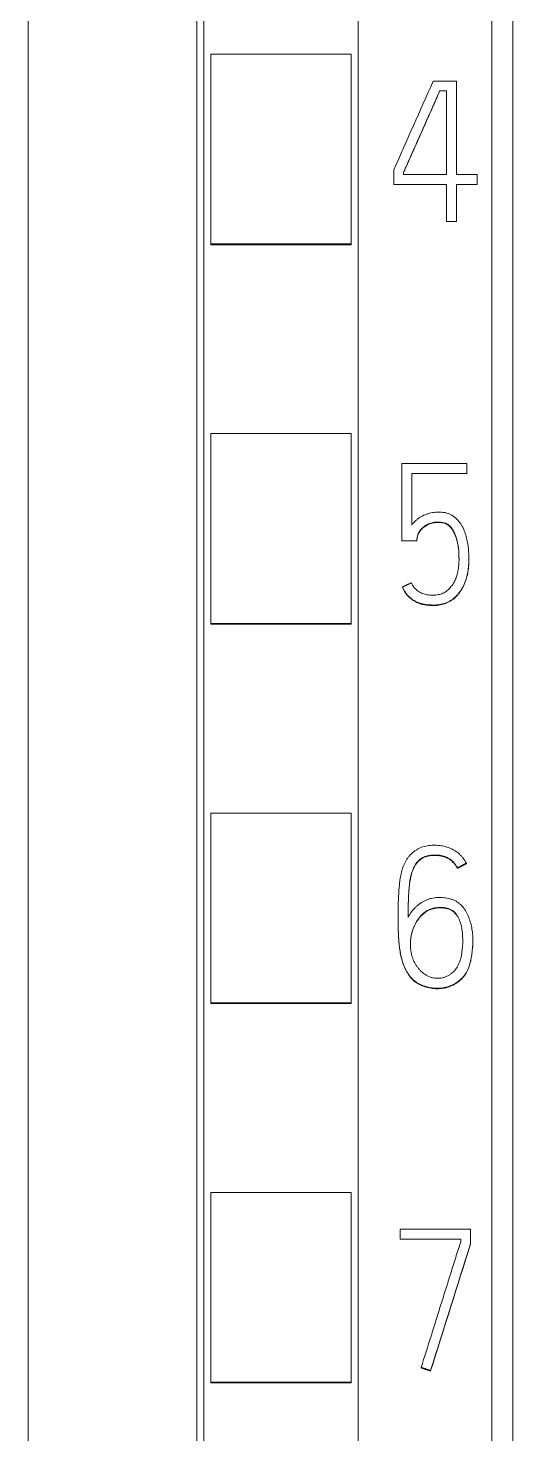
# Model space of a CAD drawing. Header units: millimetres. Extents: x 1359 to 3577, y 1336 to 3557.
# Drawn here: x 2604.27 to 2611.17, y 2942.38 to 2962.39 of the extents above; entities that cross this region are included whole.
import ezdxf

# ---------------------------------------------------------------- set-up
doc = ezdxf.new("R2010")
doc.units = ezdxf.units.MM
doc.layers.add('000-PI-Oprema', color=30, linetype='Continuous', lineweight=5)

msp = doc.modelspace()

# ---------------------------------------------------------------- linework, layer by layer
at = {"layer": '000-PI-Oprema', "color": 0, "linetype": 'ByBlock', "lineweight": 0}
for p, q in [((2611.171, 3041.237), (2611.171, 2927.819)), ((2606.771, 2930.141), (2606.771, 3038.956)), ((2608.971, 2974.306), (2608.971, 2910.351)), ((2610.871, 2974.306), (2610.871, 2910.351)), ((2606.871, 2959.317), (2606.871, 2962.019)), ((2606.871, 2962.019), (2608.871, 2962.019)), ((2608.871, 2959.317), (2608.871, 2962.019)), ((2610.037, 2961.634), (2610.367, 2961.634)), ((2610.367, 2961.634), (2610.367, 2960.304)), ((2610.225, 2961.496), (2610.128, 2961.496)), ((2610.225, 2960.304), (2610.225, 2961.496)), ((2609.477, 2960.165), (2609.477, 2960.37)), ((2609.615, 2960.34), (2609.615, 2960.304)), ((2609.615, 2960.304), (2610.225, 2960.304)), ((2610.367, 2960.304), (2610.661, 2960.304)), ((2610.661, 2960.304), (2610.661, 2960.165)), ((2610.225, 2960.165), (2609.477, 2960.165)), ((2610.225, 2959.635), (2610.225, 2960.165)), ((2610.367, 2960.165), (2610.367, 2959.635)), ((2610.661, 2960.165), (2610.367, 2960.165)), ((2610.367, 2959.635), (2610.225, 2959.635)), ((2606.871, 2959.306), (2606.871, 2959.317)), ((2606.871, 2959.317), (2608.871, 2959.317)), ((2606.871, 2959.306), (2608.871, 2959.306)), ((2608.871, 2959.306), (2608.871, 2959.317)), ((2606.871, 2953.916), (2606.871, 2956.617)), ((2606.871, 2956.617), (2608.871, 2956.617)), ((2608.871, 2953.916), (2608.871, 2956.617)), ((2609.593, 2956.189), (2609.593, 2955.091)), ((2610.517, 2956.189), (2609.593, 2956.189)), ((2610.517, 2956.051), (2610.517, 2956.189)), ((2609.732, 2955.313), (2609.732, 2956.051)), ((2609.732, 2956.051), (2610.517, 2956.051)), ((2610.517, 2956.051), (2610.517, 2956.045)), ((2609.593, 2955.091), (2609.593, 2955.085)), ((2609.593, 2955.091), (2609.804, 2955.091)), ((2609.804, 2955.091), (2609.804, 2955.085)), ((2610.545, 2954.826), (2610.545, 2954.832)), ((2609.599, 2954.434), (2609.599, 2954.428)), ((2606.871, 2953.906), (2606.871, 2953.916)), ((2606.871, 2953.916), (2608.871, 2953.916)), ((2606.871, 2953.906), (2608.871, 2953.906)), ((2608.871, 2953.906), (2608.871, 2953.916)), ((2606.871, 2948.514), (2606.871, 2951.215)), ((2606.871, 2951.215), (2608.871, 2951.215)), ((2608.871, 2948.514), (2608.871, 2951.215)), ((2610.382, 2950.435), (2610.382, 2950.429)), ((2610.51, 2950.502), (2610.51, 2950.495)), ((2609.538, 2949.695), (2609.538, 2949.689)), ((2610.602, 2949.395), (2610.602, 2949.401)), ((2606.871, 2948.506), (2606.871, 2948.514)), ((2606.871, 2948.514), (2608.871, 2948.514)), ((2606.871, 2948.506), (2608.871, 2948.506)), ((2608.871, 2948.506), (2608.871, 2948.514)), ((2606.871, 2943.113), (2606.871, 2945.814)), ((2606.871, 2945.814), (2608.871, 2945.814)), ((2608.871, 2943.113), (2608.871, 2945.814)), ((2609.569, 2945.149), (2609.569, 2945.291)), ((2609.569, 2945.291), (2610.568, 2945.291)), ((2610.568, 2945.291), (2610.568, 2945.088)), ((2610.429, 2945.149), (2609.569, 2945.149)), ((2610.429, 2945.11), (2610.429, 2945.149)), ((2610.568, 2945.088), (2610.568, 2945.082)), ((2609.866, 2943.323), (2609.866, 2943.317)), ((2609.999, 2943.279), (2609.999, 2943.272)), ((2606.871, 2943.106), (2606.871, 2943.113)), ((2606.871, 2943.113), (2608.871, 2943.113)), ((2606.871, 2943.106), (2608.871, 2943.106)), ((2608.871, 2943.106), (2608.871, 2943.113))]:
    msp.add_line(p, q, dxfattribs=at)
for centre, major_axis, ratio, start_param, end_param in [((2619.698, 2921.699), (441.664, 998.306), 0.022905, 1.540918, 1.542185), ((2622.781, 2921.33), (315.562, 1005.234), 0.017816, 1.552753, 1.554553), ((2622.612, 2921.646), (313.38, 998.269), 0.017694, 1.552872, 1.554685)]:
    msp.add_ellipse(centre, major_axis=major_axis, ratio=ratio, start_param=start_param, end_param=end_param, dxfattribs=at)
for points, knots in [([(2606.671, 2929.856), (2606.671, 2933.196), (2606.671, 2941.161), (2606.671, 2953.801), (2606.671, 2969.287), (2606.671, 2983.582), (2606.671, 2997.792), (2606.671, 3012.358), (2606.671, 3026.528), (2606.671, 3036.098), (2606.671, 3039.142)], [0, 0, 0, 0, 0.091483, 0.21812, 0.346206, 0.515858, 0.610111, 0.736264, 0.916066, 1, 1, 1, 1]), ([(2604.271, 3036.077), (2604.271, 3034.053), (2604.271, 3025.504), (2604.271, 3012.358), (2604.271, 2997.792), (2604.271, 2983.582), (2604.271, 2969.287), (2604.271, 2953.801), (2604.271, 2941.043), (2604.271, 2932.161), (2604.271, 2927.904), (2604.271, 2927.106)], [0, 0, 0, 0, 0.055935, 0.236292, 0.362833, 0.457376, 0.627551, 0.756032, 0.883059, 0.978086, 1, 1, 1, 1]), ([(2610.128, 2961.496), (2610.118, 2961.472), (2610.107, 2961.447), (2610.086, 2961.399), (2610.076, 2961.375), (2610.044, 2961.303), (2610.023, 2961.254), (2609.98, 2961.158), (2609.959, 2961.11), (2609.916, 2961.013), (2609.895, 2960.965), (2609.852, 2960.869), (2609.83, 2960.821), (2609.787, 2960.725), (2609.766, 2960.676), (2609.723, 2960.58), (2609.702, 2960.532), (2609.67, 2960.46), (2609.659, 2960.436), (2609.642, 2960.4), (2609.637, 2960.388), (2609.626, 2960.364), (2609.621, 2960.352), (2609.615, 2960.34)], [0, 0, 0, 0, 0.0625, 0.0625, 0.125, 0.125, 0.25, 0.25, 0.375, 0.375, 0.5, 0.5, 0.625, 0.625, 0.75, 0.75, 0.875, 0.875, 0.9375, 0.9375, 0.96875, 0.96875, 1, 1, 1, 1]), ([(2609.615, 2960.333), (2609.621, 2960.345), (2609.626, 2960.357), (2609.637, 2960.381), (2609.642, 2960.393), (2609.659, 2960.429), (2609.67, 2960.453), (2609.702, 2960.526), (2609.723, 2960.574), (2609.766, 2960.67), (2609.787, 2960.718), (2609.83, 2960.815), (2609.852, 2960.863), (2609.895, 2960.959), (2609.916, 2961.007), (2609.959, 2961.104), (2609.98, 2961.152), (2610.023, 2961.248), (2610.044, 2961.297), (2610.076, 2961.369), (2610.086, 2961.393), (2610.107, 2961.441), (2610.118, 2961.465), (2610.128, 2961.49)], [0, 0, 0, 0, 0.03125, 0.03125, 0.0625, 0.0625, 0.125, 0.125, 0.25, 0.25, 0.375, 0.375, 0.5, 0.5, 0.625, 0.625, 0.75, 0.75, 0.875, 0.875, 0.9375, 0.9375, 1, 1, 1, 1]), ([(2609.599, 2954.434), (2609.611, 2954.407), (2609.624, 2954.382), (2609.649, 2954.346), (2609.657, 2954.334), (2609.676, 2954.312), (2609.686, 2954.301), (2609.708, 2954.282), (2609.719, 2954.273), (2609.742, 2954.255), (2609.754, 2954.247), (2609.779, 2954.232), (2609.792, 2954.225), (2609.818, 2954.213), (2609.832, 2954.208), (2609.86, 2954.199), (2609.874, 2954.195), (2609.902, 2954.188), (2609.916, 2954.185), (2609.945, 2954.181), (2609.96, 2954.18), (2609.982, 2954.178), (2609.989, 2954.178), (2610.004, 2954.177), (2610.011, 2954.177), (2610.033, 2954.176), (2610.048, 2954.176), (2610.077, 2954.177), (2610.091, 2954.178), (2610.121, 2954.181), (2610.135, 2954.183), (2610.164, 2954.19), (2610.178, 2954.193), (2610.22, 2954.207), (2610.247, 2954.219), (2610.285, 2954.241), (2610.298, 2954.249), (2610.322, 2954.266), (2610.333, 2954.275), (2610.355, 2954.294), (2610.366, 2954.304), (2610.386, 2954.326), (2610.395, 2954.337), (2610.422, 2954.372), (2610.438, 2954.397), (2610.459, 2954.435), (2610.466, 2954.448), (2610.478, 2954.475), (2610.484, 2954.489), (2610.5, 2954.53), (2610.509, 2954.557), (2610.524, 2954.614), (2610.53, 2954.642), (2610.536, 2954.685), (2610.538, 2954.7), (2610.541, 2954.729), (2610.542, 2954.744), (2610.544, 2954.788), (2610.545, 2954.817), (2610.544, 2954.876), (2610.542, 2954.934), (2610.536, 2954.992), (2610.529, 2955.05), (2610.524, 2955.079), (2610.514, 2955.122), (2610.511, 2955.136), (2610.503, 2955.164), (2610.499, 2955.179), (2610.485, 2955.22), (2610.475, 2955.248), (2610.455, 2955.287), (2610.448, 2955.301), (2610.433, 2955.326), (2610.425, 2955.338), (2610.4, 2955.373), (2610.381, 2955.395), (2610.336, 2955.435), (2610.311, 2955.451), (2610.272, 2955.471), (2610.258, 2955.476), (2610.23, 2955.486), (2610.215, 2955.489), (2610.187, 2955.495), (2610.172, 2955.496), (2610.142, 2955.499), (2610.128, 2955.499), (2610.098, 2955.499), (2610.084, 2955.498), (2610.054, 2955.495), (2610.04, 2955.494), (2610.011, 2955.489), (2609.997, 2955.486), (2609.968, 2955.479), (2609.954, 2955.475), (2609.926, 2955.465), (2609.912, 2955.46), (2609.886, 2955.447), (2609.873, 2955.44), (2609.847, 2955.425), (2609.835, 2955.417), (2609.811, 2955.399), (2609.8, 2955.389), (2609.779, 2955.369), (2609.769, 2955.359), (2609.749, 2955.337), (2609.74, 2955.325), (2609.732, 2955.313)], [0, 0, 0, 0, 0.03125, 0.03125, 0.046875, 0.046875, 0.0625, 0.0625, 0.078125, 0.078125, 0.09375, 0.09375, 0.109375, 0.109375, 0.125, 0.125, 0.140625, 0.140625, 0.15625, 0.15625, 0.171875, 0.171875, 0.179687, 0.179687, 0.1875, 0.1875, 0.203125, 0.203125, 0.21875, 0.21875, 0.234375, 0.234375, 0.25, 0.25, 0.28125, 0.28125, 0.296875, 0.296875, 0.3125, 0.3125, 0.328125, 0.328125, 0.34375, 0.34375, 0.375, 0.375, 0.390625, 0.390625, 0.40625, 0.40625, 0.4375, 0.4375, 0.46875, 0.46875, 0.484375, 0.484375, 0.5, 0.5, 0.53125, 0.53125, 0.5625, 0.59375, 0.59375, 0.625, 0.625, 0.640625, 0.640625, 0.65625, 0.65625, 0.6875, 0.6875, 0.703125, 0.703125, 0.71875, 0.71875, 0.75, 0.75, 0.78125, 0.78125, 0.796875, 0.796875, 0.8125, 0.8125, 0.828125, 0.828125, 0.84375, 0.84375, 0.859375, 0.859375, 0.875, 0.875, 0.890625, 0.890625, 0.90625, 0.90625, 0.921875, 0.921875, 0.9375, 0.9375, 0.953125, 0.953125, 0.96875, 0.96875, 0.984375, 0.984375, 1, 1, 1, 1]), ([(2609.804, 2955.091), (2609.805, 2955.114), (2609.808, 2955.137), (2609.817, 2955.171), (2609.82, 2955.182), (2609.83, 2955.203), (2609.835, 2955.213), (2609.847, 2955.233), (2609.854, 2955.242), (2609.869, 2955.26), (2609.877, 2955.268), (2609.894, 2955.284), (2609.903, 2955.291), (2609.922, 2955.305), (2609.932, 2955.311), (2609.952, 2955.322), (2609.962, 2955.327), (2609.983, 2955.336), (2609.994, 2955.34), (2610.028, 2955.35), (2610.05, 2955.354), (2610.085, 2955.357), (2610.096, 2955.358), (2610.119, 2955.358), (2610.131, 2955.357), (2610.154, 2955.355), (2610.165, 2955.353), (2610.182, 2955.349), (2610.188, 2955.348), (2610.199, 2955.345), (2610.205, 2955.343), (2610.221, 2955.337), (2610.231, 2955.332), (2610.251, 2955.32), (2610.26, 2955.313), (2610.278, 2955.297), (2610.286, 2955.289), (2610.3, 2955.271), (2610.307, 2955.261), (2610.326, 2955.232), (2610.336, 2955.211), (2610.354, 2955.169), (2610.361, 2955.147), (2610.381, 2955.081), (2610.39, 2955.036), (2610.399, 2954.967), (2610.401, 2954.945), (2610.403, 2954.899), (2610.404, 2954.875), (2610.405, 2954.806), (2610.404, 2954.761), (2610.395, 2954.693), (2610.391, 2954.67), (2610.384, 2954.636), (2610.381, 2954.625), (2610.375, 2954.603), (2610.372, 2954.591), (2610.36, 2954.559), (2610.352, 2954.537), (2610.336, 2954.506), (2610.331, 2954.496), (2610.319, 2954.476), (2610.312, 2954.466), (2610.292, 2954.438), (2610.277, 2954.42), (2610.253, 2954.396), (2610.244, 2954.389), (2610.226, 2954.374), (2610.216, 2954.367), (2610.196, 2954.355), (2610.186, 2954.349), (2610.165, 2954.34), (2610.154, 2954.336), (2610.121, 2954.326), (2610.098, 2954.322), (2610.063, 2954.318), (2610.052, 2954.318), (2610.028, 2954.317), (2610.017, 2954.317), (2609.982, 2954.318), (2609.959, 2954.321), (2609.925, 2954.328), (2609.914, 2954.33), (2609.892, 2954.338), (2609.881, 2954.342), (2609.849, 2954.356), (2609.829, 2954.368), (2609.802, 2954.39), (2609.793, 2954.398), (2609.776, 2954.414), (2609.761, 2954.432), (2609.748, 2954.451), (2609.736, 2954.471), (2609.731, 2954.481), (2609.726, 2954.492)], [0, 0, 0, 0, 0.03125, 0.03125, 0.046875, 0.046875, 0.0625, 0.0625, 0.078125, 0.078125, 0.09375, 0.09375, 0.109375, 0.109375, 0.125, 0.125, 0.140625, 0.140625, 0.15625, 0.15625, 0.1875, 0.1875, 0.203125, 0.203125, 0.21875, 0.21875, 0.234375, 0.234375, 0.242187, 0.242187, 0.25, 0.25, 0.265625, 0.265625, 0.28125, 0.28125, 0.296875, 0.296875, 0.3125, 0.3125, 0.34375, 0.34375, 0.375, 0.375, 0.4375, 0.4375, 0.46875, 0.46875, 0.5, 0.5, 0.5625, 0.5625, 0.59375, 0.59375, 0.609375, 0.609375, 0.625, 0.625, 0.65625, 0.65625, 0.671875, 0.671875, 0.6875, 0.6875, 0.71875, 0.71875, 0.734375, 0.734375, 0.75, 0.75, 0.765625, 0.765625, 0.78125, 0.78125, 0.8125, 0.8125, 0.828125, 0.828125, 0.84375, 0.84375, 0.875, 0.875, 0.890625, 0.890625, 0.90625, 0.90625, 0.9375, 0.9375, 0.953125, 0.953125, 0.96875, 0.984375, 0.984375, 1, 1, 1, 1]), ([(2610.405, 2954.828), (2610.405, 2954.834), (2610.405, 2954.84), (2610.404, 2954.868), (2610.404, 2954.891), (2610.401, 2954.937), (2610.399, 2954.96), (2610.393, 2955.005), (2610.389, 2955.028), (2610.38, 2955.073), (2610.375, 2955.096), (2610.365, 2955.129), (2610.361, 2955.14), (2610.354, 2955.162), (2610.349, 2955.173), (2610.336, 2955.205), (2610.326, 2955.225), (2610.307, 2955.255), (2610.301, 2955.264), (2610.286, 2955.282), (2610.278, 2955.291), (2610.261, 2955.306), (2610.252, 2955.313), (2610.232, 2955.326), (2610.221, 2955.331), (2610.2, 2955.339), (2610.189, 2955.342), (2610.166, 2955.347), (2610.154, 2955.349), (2610.131, 2955.351), (2610.12, 2955.351), (2610.097, 2955.351), (2610.085, 2955.351), (2610.062, 2955.349), (2610.051, 2955.348), (2610.028, 2955.343), (2610.006, 2955.338), (2609.984, 2955.33), (2609.963, 2955.321), (2609.952, 2955.316), (2609.922, 2955.299), (2609.903, 2955.286), (2609.878, 2955.263), (2609.869, 2955.254), (2609.854, 2955.236), (2609.848, 2955.227), (2609.835, 2955.208), (2609.83, 2955.197), (2609.821, 2955.176), (2609.817, 2955.165), (2609.811, 2955.143), (2609.808, 2955.131), (2609.805, 2955.108), (2609.804, 2955.097), (2609.804, 2955.085)], [0, 0, 0, 0, 0.015899, 0.015899, 0.077406, 0.077406, 0.138912, 0.138912, 0.200418, 0.200418, 0.261925, 0.261925, 0.292678, 0.292678, 0.323431, 0.323431, 0.384937, 0.384937, 0.41569, 0.41569, 0.446443, 0.446443, 0.477197, 0.477197, 0.50795, 0.50795, 0.538703, 0.538703, 0.569456, 0.569456, 0.600209, 0.600209, 0.630962, 0.630962, 0.661715, 0.661715, 0.692469, 0.723222, 0.723222, 0.753975, 0.753975, 0.815481, 0.815481, 0.846234, 0.846234, 0.876987, 0.876987, 0.907741, 0.907741, 0.938494, 0.938494, 0.969247, 0.969247, 1, 1, 1, 1]), ([(2610.545, 2954.826), (2610.545, 2954.804), (2610.544, 2954.783), (2610.542, 2954.733), (2610.539, 2954.704), (2610.533, 2954.66), (2610.531, 2954.646), (2610.525, 2954.617), (2610.522, 2954.603), (2610.511, 2954.56), (2610.503, 2954.532), (2610.482, 2954.477), (2610.47, 2954.45), (2610.442, 2954.398), (2610.427, 2954.373), (2610.401, 2954.338), (2610.391, 2954.327), (2610.372, 2954.305), (2610.362, 2954.294), (2610.329, 2954.264), (2610.305, 2954.247), (2610.268, 2954.224), (2610.255, 2954.217), (2610.228, 2954.205), (2610.214, 2954.199), (2610.172, 2954.185), (2610.144, 2954.178), (2610.1, 2954.172), (2610.085, 2954.171), (2610.056, 2954.17), (2610.041, 2954.17), (2610.012, 2954.17), (2609.997, 2954.171), (2609.968, 2954.173), (2609.953, 2954.174), (2609.924, 2954.177), (2609.91, 2954.18), (2609.881, 2954.186), (2609.866, 2954.19), (2609.838, 2954.199), (2609.825, 2954.205), (2609.798, 2954.216), (2609.785, 2954.223), (2609.759, 2954.238), (2609.746, 2954.246), (2609.722, 2954.264), (2609.711, 2954.273), (2609.689, 2954.292), (2609.679, 2954.303), (2609.659, 2954.325), (2609.65, 2954.337), (2609.625, 2954.374), (2609.611, 2954.401), (2609.599, 2954.428)], [0, 0, 0, 0, 0.044434, 0.044434, 0.104157, 0.104157, 0.134018, 0.134018, 0.16388, 0.16388, 0.223602, 0.223602, 0.283325, 0.283325, 0.343048, 0.343048, 0.37291, 0.37291, 0.402771, 0.402771, 0.462494, 0.462494, 0.492355, 0.492355, 0.522217, 0.522217, 0.58194, 0.58194, 0.611801, 0.611801, 0.641663, 0.641663, 0.671524, 0.671524, 0.701386, 0.701386, 0.731247, 0.731247, 0.761108, 0.761108, 0.79097, 0.79097, 0.820831, 0.820831, 0.850693, 0.850693, 0.880554, 0.880554, 0.910416, 0.910416, 0.940277, 0.940277, 1, 1, 1, 1]), ([(2610.51, 2950.502), (2610.495, 2950.527), (2610.479, 2950.551), (2610.453, 2950.585), (2610.443, 2950.596), (2610.424, 2950.617), (2610.413, 2950.628), (2610.381, 2950.657), (2610.358, 2950.674), (2610.32, 2950.696), (2610.308, 2950.702), (2610.281, 2950.714), (2610.267, 2950.72), (2610.227, 2950.734), (2610.199, 2950.741), (2610.156, 2950.749), (2610.142, 2950.751), (2610.113, 2950.755), (2610.099, 2950.756), (2610.055, 2950.758), (2610.026, 2950.758), (2609.983, 2950.754), (2609.969, 2950.752), (2609.941, 2950.747), (2609.926, 2950.744), (2609.884, 2950.733), (2609.857, 2950.723), (2609.819, 2950.703), (2609.806, 2950.696), (2609.782, 2950.68), (2609.77, 2950.671), (2609.736, 2950.644), (2609.715, 2950.624), (2609.687, 2950.591), (2609.678, 2950.58), (2609.661, 2950.556), (2609.653, 2950.544), (2609.632, 2950.506), (2609.62, 2950.48), (2609.599, 2950.425), (2609.591, 2950.398), (2609.577, 2950.342), (2609.572, 2950.314), (2609.563, 2950.257), (2609.559, 2950.229), (2609.55, 2950.143), (2609.546, 2950.086), (2609.541, 2949.971), (2609.54, 2949.913), (2609.538, 2949.741), (2609.537, 2949.625), (2609.543, 2949.482), (2609.544, 2949.453), (2609.548, 2949.396), (2609.551, 2949.368), (2609.56, 2949.282), (2609.569, 2949.225), (2609.585, 2949.155), (2609.589, 2949.141), (2609.597, 2949.113), (2609.601, 2949.099), (2609.615, 2949.058), (2609.626, 2949.031), (2609.644, 2948.992), (2609.65, 2948.979), (2609.664, 2948.953), (2609.672, 2948.941), (2609.696, 2948.904), (2609.714, 2948.881), (2609.744, 2948.85), (2609.755, 2948.84), (2609.777, 2948.822), (2609.789, 2948.813), (2609.825, 2948.789), (2609.851, 2948.775), (2609.891, 2948.758), (2609.905, 2948.753), (2609.932, 2948.744), (2609.946, 2948.74), (2609.988, 2948.73), (2610.017, 2948.725), (2610.06, 2948.721), (2610.075, 2948.72), (2610.104, 2948.72), (2610.119, 2948.72), (2610.162, 2948.723), (2610.19, 2948.728), (2610.232, 2948.738), (2610.246, 2948.742), (2610.274, 2948.752), (2610.287, 2948.757), (2610.327, 2948.775), (2610.352, 2948.789), (2610.388, 2948.814), (2610.4, 2948.822), (2610.422, 2948.841), (2610.433, 2948.851), (2610.464, 2948.882), (2610.482, 2948.904), (2610.505, 2948.941), (2610.513, 2948.953), (2610.526, 2948.979), (2610.532, 2948.993), (2610.549, 2949.033), (2610.557, 2949.06), (2610.568, 2949.102), (2610.572, 2949.116), (2610.577, 2949.145), (2610.58, 2949.159), (2610.587, 2949.202), (2610.591, 2949.231), (2610.6, 2949.317), (2610.603, 2949.375), (2610.6, 2949.461), (2610.599, 2949.489), (2610.592, 2949.547), (2610.587, 2949.576), (2610.575, 2949.633), (2610.568, 2949.661), (2610.549, 2949.717), (2610.539, 2949.744), (2610.514, 2949.797), (2610.5, 2949.823), (2610.467, 2949.871), (2610.448, 2949.893), (2610.416, 2949.923), (2610.404, 2949.932), (2610.38, 2949.949), (2610.368, 2949.957), (2610.342, 2949.971), (2610.328, 2949.977), (2610.301, 2949.987), (2610.287, 2949.992), (2610.245, 2950.003), (2610.216, 2950.008), (2610.172, 2950.012), (2610.157, 2950.013), (2610.128, 2950.014), (2610.113, 2950.013), (2610.069, 2950.011), (2610.04, 2950.007), (2609.997, 2949.997), (2609.983, 2949.993), (2609.955, 2949.984), (2609.942, 2949.978), (2609.902, 2949.961), (2609.877, 2949.946), (2609.841, 2949.921), (2609.829, 2949.912), (2609.806, 2949.894), (2609.795, 2949.884), (2609.764, 2949.854), (2609.744, 2949.832), (2609.71, 2949.784), (2609.694, 2949.759), (2609.68, 2949.733)], [0, 0, 0, 0, 0.015625, 0.015625, 0.023438, 0.023438, 0.03125, 0.03125, 0.046875, 0.046875, 0.054688, 0.054688, 0.0625, 0.0625, 0.078125, 0.078125, 0.085938, 0.085938, 0.09375, 0.09375, 0.109375, 0.109375, 0.117188, 0.117188, 0.125, 0.125, 0.140625, 0.140625, 0.148438, 0.148438, 0.15625, 0.15625, 0.171875, 0.171875, 0.179688, 0.179688, 0.1875, 0.1875, 0.203125, 0.203125, 0.21875, 0.21875, 0.234375, 0.234375, 0.25, 0.25, 0.28125, 0.28125, 0.3125, 0.3125, 0.375, 0.375, 0.390625, 0.390625, 0.40625, 0.40625, 0.4375, 0.4375, 0.445313, 0.445313, 0.453125, 0.453125, 0.46875, 0.46875, 0.476563, 0.476563, 0.484375, 0.484375, 0.5, 0.5, 0.507813, 0.507813, 0.515625, 0.515625, 0.53125, 0.53125, 0.539063, 0.539063, 0.546875, 0.546875, 0.5625, 0.5625, 0.570313, 0.570313, 0.578125, 0.578125, 0.59375, 0.59375, 0.601563, 0.601563, 0.609375, 0.609375, 0.625, 0.625, 0.632813, 0.632813, 0.640625, 0.640625, 0.65625, 0.65625, 0.664063, 0.664063, 0.671875, 0.671875, 0.6875, 0.6875, 0.695313, 0.695313, 0.703125, 0.703125, 0.71875, 0.71875, 0.75, 0.75, 0.765625, 0.765625, 0.78125, 0.78125, 0.796875, 0.796875, 0.8125, 0.8125, 0.828125, 0.828125, 0.84375, 0.84375, 0.851563, 0.851563, 0.859375, 0.859375, 0.867188, 0.867188, 0.875, 0.875, 0.890625, 0.890625, 0.898438, 0.898438, 0.90625, 0.90625, 0.921875, 0.921875, 0.929688, 0.929688, 0.9375, 0.9375, 0.953125, 0.953125, 0.960938, 0.960938, 0.96875, 0.96875, 0.984375, 0.984375, 1, 1, 1, 1]), ([(2609.68, 2949.733), (2609.68, 2949.794), (2609.681, 2949.855), (2609.683, 2949.947), (2609.684, 2949.977), (2609.686, 2950.038), (2609.688, 2950.069), (2609.691, 2950.13), (2609.694, 2950.16), (2609.701, 2950.22), (2609.705, 2950.251), (2609.714, 2950.296), (2609.717, 2950.311), (2609.725, 2950.341), (2609.729, 2950.356), (2609.743, 2950.4), (2609.755, 2950.429), (2609.773, 2950.463), (2609.777, 2950.47), (2609.785, 2950.483), (2609.789, 2950.489), (2609.803, 2950.508), (2609.813, 2950.52), (2609.829, 2950.537), (2609.834, 2950.542), (2609.846, 2950.553), (2609.852, 2950.558), (2609.871, 2950.571), (2609.884, 2950.579), (2609.905, 2950.589), (2609.912, 2950.592), (2609.927, 2950.598), (2609.934, 2950.6), (2609.957, 2950.607), (2609.972, 2950.61), (2610.002, 2950.615), (2610.018, 2950.616), (2610.049, 2950.618), (2610.064, 2950.618), (2610.095, 2950.617), (2610.111, 2950.616), (2610.141, 2950.612), (2610.164, 2950.607), (2610.186, 2950.601), (2610.201, 2950.596), (2610.208, 2950.593), (2610.23, 2950.584), (2610.244, 2950.577), (2610.271, 2950.562), (2610.283, 2950.553), (2610.302, 2950.539), (2610.308, 2950.533), (2610.319, 2950.523), (2610.324, 2950.517), (2610.34, 2950.5), (2610.35, 2950.488), (2610.367, 2950.463), (2610.375, 2950.449), (2610.382, 2950.435)], [0, 0, 0, 0, 0.125, 0.125, 0.1875, 0.1875, 0.25, 0.25, 0.3125, 0.3125, 0.375, 0.375, 0.40625, 0.40625, 0.4375, 0.4375, 0.5, 0.5, 0.515625, 0.515625, 0.53125, 0.53125, 0.5625, 0.5625, 0.578125, 0.578125, 0.59375, 0.59375, 0.625, 0.625, 0.640625, 0.640625, 0.65625, 0.65625, 0.6875, 0.6875, 0.71875, 0.71875, 0.75, 0.75, 0.78125, 0.78125, 0.8125, 0.828125, 0.828125, 0.84375, 0.84375, 0.875, 0.875, 0.90625, 0.90625, 0.921875, 0.921875, 0.9375, 0.9375, 0.96875, 0.96875, 1, 1, 1, 1]), ([(2610.382, 2950.429), (2610.368, 2950.457), (2610.351, 2950.482), (2610.325, 2950.51), (2610.32, 2950.516), (2610.308, 2950.527), (2610.303, 2950.532), (2610.284, 2950.546), (2610.259, 2950.564), (2610.231, 2950.577), (2610.203, 2950.589), (2610.188, 2950.594), (2610.158, 2950.602), (2610.143, 2950.606), (2610.112, 2950.61), (2610.097, 2950.611), (2610.05, 2950.613), (2610.02, 2950.611), (2609.974, 2950.604), (2609.959, 2950.601), (2609.929, 2950.593), (2609.914, 2950.587), (2609.893, 2950.577), (2609.887, 2950.574), (2609.873, 2950.566), (2609.867, 2950.562), (2609.848, 2950.548), (2609.83, 2950.533), (2609.815, 2950.516), (2609.805, 2950.504), (2609.8, 2950.498), (2609.786, 2950.479), (2609.778, 2950.466), (2609.763, 2950.439), (2609.757, 2950.425), (2609.745, 2950.396), (2609.739, 2950.382), (2609.725, 2950.337), (2609.718, 2950.308), (2609.706, 2950.248), (2609.701, 2950.217), (2609.694, 2950.157), (2609.692, 2950.126), (2609.688, 2950.065), (2609.686, 2950.034), (2609.684, 2949.973), (2609.683, 2949.942), (2609.681, 2949.85), (2609.68, 2949.788), (2609.68, 2949.727)], [0, 0, 0, 0, 0.0625, 0.0625, 0.078125, 0.078125, 0.09375, 0.09375, 0.125, 0.15625, 0.15625, 0.1875, 0.1875, 0.21875, 0.21875, 0.25, 0.25, 0.3125, 0.3125, 0.34375, 0.34375, 0.375, 0.375, 0.390625, 0.390625, 0.40625, 0.40625, 0.4375, 0.453125, 0.453125, 0.46875, 0.46875, 0.5, 0.5, 0.53125, 0.53125, 0.5625, 0.5625, 0.625, 0.625, 0.6875, 0.6875, 0.75, 0.75, 0.8125, 0.8125, 0.875, 0.875, 1, 1, 1, 1]), ([(2609.953, 2949.827), (2609.979, 2949.842), (2610.006, 2949.852), (2610.049, 2949.863), (2610.064, 2949.866), (2610.093, 2949.87), (2610.122, 2949.872), (2610.152, 2949.872), (2610.181, 2949.87), (2610.196, 2949.869), (2610.225, 2949.864), (2610.239, 2949.86), (2610.267, 2949.851), (2610.281, 2949.845), (2610.307, 2949.831), (2610.319, 2949.822), (2610.341, 2949.803), (2610.351, 2949.792), (2610.369, 2949.769), (2610.378, 2949.757), (2610.393, 2949.732), (2610.399, 2949.719), (2610.417, 2949.678), (2610.427, 2949.651), (2610.437, 2949.608), (2610.44, 2949.594), (2610.446, 2949.565), (2610.448, 2949.55), (2610.453, 2949.507), (2610.455, 2949.478), (2610.457, 2949.419), (2610.458, 2949.39), (2610.456, 2949.303), (2610.45, 2949.245), (2610.433, 2949.159), (2610.426, 2949.13), (2610.411, 2949.089), (2610.405, 2949.075), (2610.393, 2949.048), (2610.386, 2949.035), (2610.362, 2948.998), (2610.344, 2948.975), (2610.318, 2948.949), (2610.312, 2948.944), (2610.301, 2948.935), (2610.295, 2948.93), (2610.278, 2948.917), (2610.266, 2948.909), (2610.24, 2948.895), (2610.227, 2948.889), (2610.199, 2948.878), (2610.171, 2948.87), (2610.142, 2948.865), (2610.112, 2948.863), (2610.098, 2948.863), (2610.068, 2948.864), (2610.054, 2948.866), (2610.025, 2948.871), (2610.011, 2948.875), (2609.968, 2948.889), (2609.942, 2948.903), (2609.906, 2948.928), (2609.894, 2948.937), (2609.872, 2948.956), (2609.85, 2948.976), (2609.831, 2948.998), (2609.813, 2949.021), (2609.804, 2949.033), (2609.78, 2949.07), (2609.766, 2949.095), (2609.749, 2949.136), (2609.744, 2949.15), (2609.735, 2949.178), (2609.731, 2949.192), (2609.721, 2949.235), (2609.717, 2949.264), (2609.713, 2949.307), (2609.712, 2949.322), (2609.712, 2949.351), (2609.712, 2949.366), (2609.714, 2949.41), (2609.718, 2949.439), (2609.729, 2949.496), (2609.736, 2949.525), (2609.75, 2949.566), (2609.756, 2949.58), (2609.767, 2949.607), (2609.773, 2949.62), (2609.793, 2949.659), (2609.808, 2949.684), (2609.834, 2949.719), (2609.843, 2949.731), (2609.862, 2949.753), (2609.872, 2949.764), (2609.904, 2949.795), (2609.927, 2949.813), (2609.953, 2949.827)], [0, 0, 0, 0, 0.03125, 0.03125, 0.046875, 0.046875, 0.0625, 0.078125, 0.078125, 0.09375, 0.09375, 0.109375, 0.109375, 0.125, 0.125, 0.140625, 0.140625, 0.15625, 0.15625, 0.171875, 0.171875, 0.1875, 0.1875, 0.21875, 0.21875, 0.234375, 0.234375, 0.25, 0.25, 0.28125, 0.28125, 0.3125, 0.3125, 0.375, 0.375, 0.40625, 0.40625, 0.421875, 0.421875, 0.4375, 0.4375, 0.46875, 0.46875, 0.476563, 0.476563, 0.484375, 0.484375, 0.5, 0.5, 0.515625, 0.515625, 0.53125, 0.546875, 0.546875, 0.5625, 0.5625, 0.578125, 0.578125, 0.59375, 0.59375, 0.625, 0.625, 0.640625, 0.640625, 0.65625, 0.671875, 0.671875, 0.6875, 0.6875, 0.71875, 0.71875, 0.734375, 0.734375, 0.75, 0.75, 0.78125, 0.78125, 0.796875, 0.796875, 0.8125, 0.8125, 0.84375, 0.84375, 0.875, 0.875, 0.890625, 0.890625, 0.90625, 0.90625, 0.9375, 0.9375, 0.953125, 0.953125, 0.96875, 0.96875, 1, 1, 1, 1]), ([(2609.953, 2949.821), (2609.927, 2949.806), (2609.904, 2949.788), (2609.873, 2949.758), (2609.863, 2949.747), (2609.843, 2949.725), (2609.834, 2949.713), (2609.809, 2949.678), (2609.793, 2949.653), (2609.773, 2949.614), (2609.767, 2949.601), (2609.756, 2949.574), (2609.75, 2949.56), (2609.736, 2949.518), (2609.729, 2949.49), (2609.721, 2949.447), (2609.718, 2949.433), (2609.715, 2949.403), (2609.714, 2949.389), (2609.712, 2949.363), (2609.712, 2949.353), (2609.712, 2949.342)], [0, 0, 0, 0, 0.157109, 0.157109, 0.235664, 0.235664, 0.314218, 0.314218, 0.471328, 0.471328, 0.549882, 0.549882, 0.628437, 0.628437, 0.785546, 0.785546, 0.864101, 0.864101, 0.942655, 0.942655, 1, 1, 1, 1]), ([(2610.374, 2949.756), (2610.369, 2949.763), (2610.364, 2949.769), (2610.35, 2949.787), (2610.34, 2949.798), (2610.323, 2949.812), (2610.317, 2949.817), (2610.305, 2949.825), (2610.299, 2949.829), (2610.28, 2949.839), (2610.266, 2949.845), (2610.238, 2949.854), (2610.224, 2949.858), (2610.195, 2949.863), (2610.181, 2949.864), (2610.151, 2949.866), (2610.137, 2949.866), (2610.093, 2949.864), (2610.064, 2949.861), (2610.021, 2949.85), (2610.007, 2949.845), (2609.986, 2949.837), (2609.98, 2949.834), (2609.966, 2949.828), (2609.96, 2949.825), (2609.953, 2949.821)], [0, 0, 0, 0, 0.053658, 0.053658, 0.148292, 0.148292, 0.195609, 0.195609, 0.242926, 0.242926, 0.33756, 0.33756, 0.432195, 0.432195, 0.526829, 0.526829, 0.621463, 0.621463, 0.810732, 0.810732, 0.905366, 0.905366, 0.952683, 0.952683, 1, 1, 1, 1]), ([(2610.602, 2949.396), (2610.602, 2949.349), (2610.599, 2949.303), (2610.591, 2949.228), (2610.588, 2949.2), (2610.581, 2949.157), (2610.578, 2949.143), (2610.572, 2949.114), (2610.569, 2949.1), (2610.558, 2949.057), (2610.55, 2949.03), (2610.533, 2948.989), (2610.527, 2948.976), (2610.514, 2948.95), (2610.507, 2948.937), (2610.484, 2948.9), (2610.466, 2948.878), (2610.435, 2948.847), (2610.425, 2948.837), (2610.403, 2948.818), (2610.391, 2948.809), (2610.355, 2948.784), (2610.33, 2948.77), (2610.29, 2948.752), (2610.276, 2948.747), (2610.249, 2948.737), (2610.235, 2948.733), (2610.193, 2948.722), (2610.164, 2948.718), (2610.121, 2948.714), (2610.106, 2948.714), (2610.077, 2948.714), (2610.062, 2948.715), (2610.019, 2948.719), (2609.991, 2948.723), (2609.948, 2948.734), (2609.934, 2948.738), (2609.906, 2948.747), (2609.893, 2948.752), (2609.853, 2948.768), (2609.827, 2948.782), (2609.797, 2948.801), (2609.791, 2948.805), (2609.779, 2948.814), (2609.773, 2948.819), (2609.756, 2948.832), (2609.746, 2948.842), (2609.715, 2948.873), (2609.697, 2948.896), (2609.673, 2948.932), (2609.666, 2948.945), (2609.652, 2948.97), (2609.645, 2948.983), (2609.627, 2949.022), (2609.616, 2949.049), (2609.598, 2949.104), (2609.59, 2949.132), (2609.576, 2949.188), (2609.57, 2949.217), (2609.561, 2949.274), (2609.553, 2949.331), (2609.548, 2949.388), (2609.544, 2949.446), (2609.543, 2949.474), (2609.539, 2949.565), (2609.538, 2949.627), (2609.538, 2949.689)], [0, 0, 0, 0, 0.061997, 0.061997, 0.100843, 0.100843, 0.120266, 0.120266, 0.139688, 0.139688, 0.178534, 0.178534, 0.197957, 0.197957, 0.217379, 0.217379, 0.256225, 0.256225, 0.275648, 0.275648, 0.295071, 0.295071, 0.333916, 0.333916, 0.353339, 0.353339, 0.372762, 0.372762, 0.411607, 0.411607, 0.43103, 0.43103, 0.450453, 0.450453, 0.489298, 0.489298, 0.508721, 0.508721, 0.528144, 0.528144, 0.566989, 0.566989, 0.5767, 0.5767, 0.586412, 0.586412, 0.605835, 0.605835, 0.64468, 0.64468, 0.664103, 0.664103, 0.683526, 0.683526, 0.722371, 0.722371, 0.761217, 0.761217, 0.800062, 0.800062, 0.838908, 0.877753, 0.877753, 0.916599, 0.916599, 1, 1, 1, 1]), ([(2609.866, 2943.323), (2609.913, 2943.472), (2609.96, 2943.621), (2610.03, 2943.845), (2610.053, 2943.919), (2610.1, 2944.068), (2610.123, 2944.143), (2610.158, 2944.254), (2610.17, 2944.292), (2610.193, 2944.366), (2610.205, 2944.403), (2610.24, 2944.515), (2610.264, 2944.59), (2610.31, 2944.739), (2610.334, 2944.813), (2610.369, 2944.925), (2610.381, 2944.962), (2610.399, 2945.018), (2610.405, 2945.036), (2610.414, 2945.064), (2610.417, 2945.073), (2610.423, 2945.092), (2610.426, 2945.101), (2610.429, 2945.11)], [0, 0, 0, 0, 0.25, 0.25, 0.375, 0.375, 0.5, 0.5, 0.5625, 0.5625, 0.625, 0.625, 0.75, 0.75, 0.875, 0.875, 0.9375, 0.9375, 0.96875, 0.96875, 0.984375, 0.984375, 1, 1, 1, 1])]:
    msp.add_open_spline(points, degree=3, knots=knots, dxfattribs=at)
for points, weights in [([(2609.726, 2954.492), (2609.662, 2954.463), (2609.599, 2954.434)], [0.50000004484, 0.49999995516, 0.50000004484]), ([(2610.382, 2950.435), (2610.446, 2950.468), (2610.51, 2950.502)], [0.500000005829, 0.499999994171, 0.500000005829]), ([(2610.51, 2950.495), (2610.446, 2950.462), (2610.382, 2950.429)], [0.49999999703, 0.50000000297, 0.49999999703]), ([(2609.999, 2943.279), (2609.933, 2943.301), (2609.866, 2943.323)], [0.499999995596, 0.500000004404, 0.499999995596]), ([(2609.866, 2943.317), (2609.933, 2943.295), (2609.999, 2943.272)], [0.499999557784, 0.500000442216, 0.499999557784])]:
    msp.add_rational_spline(points, weights, degree=2, dxfattribs=at)

doc.saveas('drawing.dxf')
